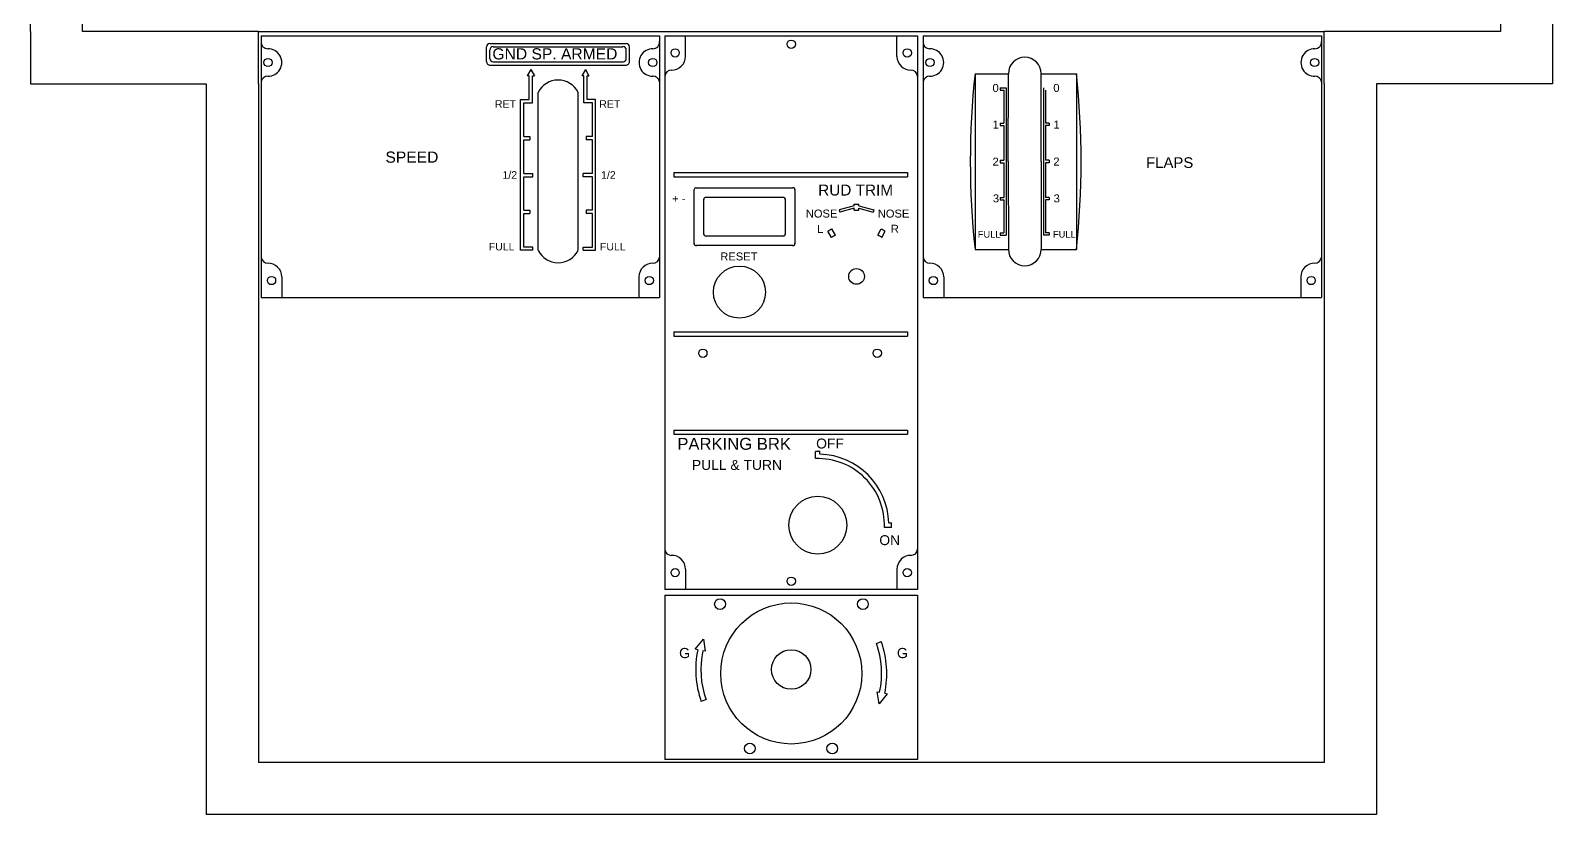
# Model space of a CAD drawing. Extents: x -28 to 311, y -2 to 142.
# Drawn here: x 88.35 to 110.16, y -2.16 to 9.08 of the extents above; entities that cross this region are included whole.
import ezdxf
from ezdxf.enums import TextEntityAlignment as Align

# ---------------------------------------------------------------- set-up
doc = ezdxf.new("R2010")
doc.units = 0
doc.header["$MEASUREMENT"] = 0
doc.layers.get('0').update_dxf_attribs({"linetype": 'CONTINUOUS'})
doc.styles.add('ARIAL', font='arial.ttf', dxfattribs={"height": 3.5})

msp = doc.modelspace()

# ---------------------------------------------------------------- linework, layer by layer
at = {"color": 5, "linetype": 'CONTINUOUS'}
for p, q in [((88.349, 9.064), (88.353, 29.205)), ((89.097, 9.064), (89.101, 29.205)), ((109.409, 29.205), (109.409, 9.064)), ((110.157, 29.205), (110.157, 9.064)), ((88.349, 9.064), (88.349, 8.316)), ((91.615, 9.064), (89.097, 9.064)), ((91.615, 8.316), (91.615, 9.064)), ((91.615, 9.064), (106.886, 9.064)), ((91.655, 9), (91.655, 5.254)), ((91.655, 9), (97.363, 9)), ((97.363, 9), (97.363, 5.254)), ((97.438, 9), (97.438, 1.067)), ((97.438, 9), (101.06, 9)), ((97.733, 8.708), (97.733, 9)), ((100.764, 8.708), (100.764, 9)), ((101.06, 9), (101.06, 1.067)), ((101.138, 9), (106.846, 9)), ((101.138, 9), (101.138, 5.254)), ((106.846, 9), (106.846, 5.254)), ((109.409, 9.064), (106.886, 9.064)), ((106.886, 8.316), (106.886, 9.064)), ((110.157, 9.064), (110.157, 8.316)), ((88.349, 8.316), (90.867, 8.316)), ((90.867, 8.316), (90.867, -1.411)), ((91.615, 8.316), (91.615, -1.411)), ((106.886, 8.316), (106.886, -1.411)), ((107.634, 8.316), (107.634, -1.411)), ((110.157, 8.316), (107.634, 8.316)), ((97.859, 6.018), (97.859, 6.798)), ((97.886, 6.825), (99.277, 6.825)), ((99.302, 6.8), (99.302, 6.019)), ((97.997, 6.156), (97.997, 6.662)), ((98.022, 6.688), (99.143, 6.688)), ((99.164, 6.666), (99.164, 6.157)), ((99.14, 6.133), (98.02, 6.133)), ((99.278, 5.995), (97.882, 5.995)), ((91.95, 5.546), (91.95, 5.254)), ((97.067, 5.546), (97.067, 5.254)), ((101.434, 5.546), (101.434, 5.254)), ((106.551, 5.546), (106.551, 5.254)), ((91.655, 5.254), (97.363, 5.254)), ((101.138, 5.254), (106.846, 5.254)), ((97.733, 1.359), (97.733, 1.067)), ((100.764, 1.359), (100.764, 1.067)), ((97.437, 0.987), (101.059, 0.987)), ((97.437, 0.987), (97.437, -1.372)), ((101.06, 1.067), (97.438, 1.067)), ((101.059, 0.987), (101.059, -1.372)), ((90.867, -1.411), (90.867, -2.159)), ((106.886, -1.411), (91.615, -1.411)), ((101.059, -1.372), (97.437, -1.372)), ((107.634, -1.411), (107.634, -2.159)), ((107.634, -2.159), (90.867, -2.159))]:
    msp.add_line(p, q, dxfattribs=at)
at = {"color": 1, "linetype": 'CONTINUOUS'}
for p, q in [((94.885, 8.635), (94.885, 8.847)), ((94.931, 8.893), (96.885, 8.893)), ((94.931, 8.675), (94.931, 8.798)), ((94.98, 8.847), (96.836, 8.847)), ((96.885, 8.675), (96.885, 8.798)), ((96.931, 8.635), (96.931, 8.847)), ((94.937, 8.583), (96.879, 8.583)), ((94.977, 8.629), (96.839, 8.629)), ((95.518, 8.52), (95.466, 8.428)), ((95.518, 8.52), (95.569, 8.428)), ((96.3, 8.52), (96.248, 8.428)), ((96.3, 8.52), (96.351, 8.428)), ((95.495, 8.428), (95.466, 8.428)), ((95.495, 8.089), (95.495, 8.428)), ((95.541, 8.043), (95.541, 8.428)), ((95.541, 8.428), (95.569, 8.428)), ((96.277, 8.428), (96.248, 8.428)), ((96.277, 8.043), (96.277, 8.428)), ((96.323, 8.089), (96.323, 8.428)), ((96.323, 8.428), (96.351, 8.428)), ((101.883, 8.46), (102.36, 8.46)), ((101.883, 8.46), (101.883, 5.942)), ((102.357, 7.201), (102.36, 8.46)), ((102.829, 7.201), (102.829, 8.46)), ((102.829, 8.46), (103.334, 8.46)), ((103.334, 8.46), (103.334, 5.942)), ((95.371, 5.928), (95.371, 8.089)), ((95.371, 8.089), (95.495, 8.089)), ((95.622, 5.928), (95.622, 8.192)), ((96.195, 5.928), (96.195, 8.192)), ((96.446, 8.089), (96.323, 8.089)), ((96.446, 5.928), (96.446, 8.089)), ((102.244, 8.257), (102.329, 8.257)), ((102.244, 8.257), (102.244, 8.224)), ((102.244, 8.224), (102.296, 8.224)), ((102.296, 8.224), (102.296, 7.75)), ((102.329, 8.257), (102.329, 6.145)), ((102.861, 8.257), (102.861, 6.145)), ((102.894, 8.224), (102.894, 7.75)), ((95.417, 8.043), (95.541, 8.043)), ((95.417, 7.558), (95.417, 8.043)), ((96.4, 8.043), (96.277, 8.043)), ((96.4, 7.558), (96.4, 8.043)), ((102.244, 7.75), (102.296, 7.75)), ((102.244, 7.75), (102.244, 7.717)), ((102.244, 7.717), (102.296, 7.717)), ((102.296, 7.717), (102.296, 7.218)), ((102.946, 7.75), (102.894, 7.75)), ((102.946, 7.717), (102.894, 7.717)), ((102.894, 7.717), (102.894, 7.218)), ((102.946, 7.75), (102.946, 7.717)), ((95.417, 7.558), (95.506, 7.558)), ((95.417, 7.512), (95.506, 7.512)), ((95.417, 7.029), (95.417, 7.512)), ((95.506, 7.558), (95.506, 7.512)), ((96.4, 7.558), (96.311, 7.558)), ((96.311, 7.558), (96.311, 7.512)), ((96.4, 7.512), (96.311, 7.512)), ((96.4, 7.029), (96.4, 7.512)), ((102.244, 7.218), (102.296, 7.218)), ((102.244, 7.218), (102.244, 7.184)), ((102.357, 7.201), (102.36, 5.942)), ((102.829, 7.201), (102.829, 5.942)), ((102.946, 7.218), (102.894, 7.218)), ((102.946, 7.218), (102.946, 7.184)), ((95.417, 7.029), (95.548, 7.029)), ((95.417, 6.983), (95.548, 6.983)), ((95.417, 6.502), (95.417, 6.983)), ((95.548, 6.983), (95.548, 7.029)), ((96.4, 7.029), (96.269, 7.029)), ((96.269, 6.983), (96.269, 7.029)), ((96.4, 6.983), (96.269, 6.983)), ((96.4, 6.502), (96.4, 6.983)), ((97.569, 7.044), (100.914, 7.044)), ((97.569, 7.044), (97.569, 6.983)), ((97.569, 6.983), (100.914, 6.983)), ((100.914, 7.044), (100.914, 6.983)), ((102.244, 7.184), (102.296, 7.184)), ((102.296, 7.184), (102.296, 6.685)), ((102.946, 7.184), (102.894, 7.184)), ((102.894, 7.184), (102.894, 6.685)), ((100.152, 6.565), (99.938, 6.507)), ((100.152, 6.59), (100.218, 6.59)), ((100.152, 6.565), (100.152, 6.59)), ((100.218, 6.565), (100.218, 6.59)), ((100.218, 6.565), (100.432, 6.507)), ((102.244, 6.685), (102.296, 6.685)), ((102.244, 6.685), (102.244, 6.652)), ((102.244, 6.652), (102.296, 6.652)), ((102.296, 6.652), (102.296, 6.179)), ((102.946, 6.685), (102.894, 6.685)), ((102.946, 6.652), (102.894, 6.652)), ((102.894, 6.652), (102.894, 6.179)), ((102.946, 6.685), (102.946, 6.652)), ((95.417, 6.502), (95.506, 6.502)), ((95.417, 5.974), (95.417, 6.456)), ((95.417, 6.456), (95.506, 6.456)), ((95.506, 6.502), (95.506, 6.456)), ((96.4, 6.502), (96.311, 6.502)), ((96.311, 6.502), (96.311, 6.456)), ((96.4, 6.456), (96.311, 6.456)), ((96.4, 5.974), (96.4, 6.456)), ((99.938, 6.507), (99.946, 6.476)), ((100.152, 6.531), (99.946, 6.476)), ((100.152, 6.505), (100.152, 6.531)), ((100.152, 6.505), (100.218, 6.505)), ((100.218, 6.505), (100.218, 6.531)), ((100.218, 6.531), (100.423, 6.476)), ((100.432, 6.507), (100.423, 6.476)), ((99.824, 6.113), (99.773, 6.201)), ((99.881, 6.146), (99.831, 6.234)), ((100.488, 6.146), (100.539, 6.234)), ((100.545, 6.113), (100.596, 6.201)), ((102.244, 6.179), (102.296, 6.179)), ((102.244, 6.179), (102.244, 6.145)), ((102.244, 6.145), (102.329, 6.145)), ((102.946, 6.145), (102.861, 6.145)), ((102.946, 6.179), (102.894, 6.179)), ((102.946, 6.179), (102.946, 6.145)), ((95.548, 5.928), (95.371, 5.928)), ((95.548, 5.974), (95.417, 5.974)), ((95.548, 5.928), (95.548, 5.974)), ((96.269, 5.974), (96.4, 5.974)), ((96.269, 5.928), (96.269, 5.974)), ((96.269, 5.928), (96.446, 5.928)), ((101.883, 5.942), (102.36, 5.942)), ((102.829, 5.942), (103.334, 5.942)), ((97.569, 4.76), (100.914, 4.76)), ((97.569, 4.76), (97.569, 4.698)), ((97.569, 4.698), (100.914, 4.698)), ((100.914, 4.76), (100.914, 4.698)), ((97.569, 3.352), (100.914, 3.352)), ((97.569, 3.352), (97.569, 3.291)), ((97.569, 3.291), (100.914, 3.291)), ((100.914, 3.352), (100.914, 3.291)), ((99.598, 2.944), (99.598, 3.044)), ((99.661, 3.006), (99.661, 3.044)), ((100.647, 2.021), (100.685, 2.021)), ((100.584, 1.958), (100.685, 1.958)), ((97.873, 0.212), (97.99, 0.356)), ((97.99, 0.356), (98.018, 0.181)), ((100.469, 0.295), (100.539, 0.32)), ((97.91, 0.204), (97.873, 0.212)), ((98.018, 0.181), (97.982, 0.189)), ((100.479, -0.398), (100.515, -0.406)), ((100.507, -0.573), (100.479, -0.398)), ((100.624, -0.428), (100.507, -0.573)), ((100.588, -0.421), (100.624, -0.428)), ((98.028, -0.512), (97.958, -0.537))]:
    msp.add_line(p, q, dxfattribs=at)
at = {"color": 7, "linetype": 'CONTINUOUS'}
for centre, radius in [((97.586, 8.758), 0.0591), ((99.249, 8.882), 0.0591), ((100.911, 8.758), 0.0591), ((91.753, 8.62), 0.0591), ((97.265, 8.62), 0.0591), ((101.236, 8.62), 0.0591), ((106.748, 8.62), 0.0591), ((91.803, 5.495), 0.0591), ((97.215, 5.495), 0.0591), ((101.286, 5.495), 0.0591), ((106.698, 5.495), 0.0591), ((97.983, 4.453), 0.0591), ((100.481, 4.453), 0.0591), ((97.586, 1.308), 0.0591), ((100.911, 1.308), 0.0591), ((99.249, 1.185), 0.0591), ((98.229, 0.857), 0.0771), ((100.276, 0.857), 0.0771), ((98.656, -1.212), 0.0771), ((99.837, -1.212), 0.0771)]:
    msp.add_circle(centre, radius, dxfattribs=at)
at = {"color": 5, "linetype": 'CONTINUOUS'}
for centre, radius in [((98.507, 5.329), 0.373), ((100.185, 5.554), 0.113), ((99.63, 1.989), 0.415), ((99.249, -0.137), 1.011), ((99.249, -0.08), 0.283)]:
    msp.add_circle(centre, radius, dxfattribs=at)
for centre, radius, start, end in [((91.749, 8.912), 0.0951, 174.548, 272.2397), ((91.753, 8.62), 0.197, 268.5406, 91.4594), ((97.265, 8.62), 0.197, 88.5406, 271.4594), ((97.268, 8.912), 0.0951, 267.7603, 5.452), ((101.232, 8.912), 0.0951, 174.548, 272.2397), ((101.236, 8.62), 0.197, 268.5406, 91.4594), ((106.748, 8.62), 0.197, 88.5406, 271.4594), ((106.752, 8.912), 0.0951, 267.7603, 5.452), ((97.532, 8.416), 0.0951, 87.5384, 175.8822), ((97.536, 8.708), 0.197, 268.5406, 0), ((100.961, 8.708), 0.197, 180, 271.4594), ((100.965, 8.416), 0.0951, 4.1178, 92.4616), ((91.749, 8.328), 0.0951, 87.7603, 172.3611), ((97.268, 8.328), 0.0951, 7.6389, 92.2397), ((101.233, 8.328), 0.0951, 87.7603, 172.3611), ((106.752, 8.328), 0.0951, 7.6389, 92.2397), ((97.887, 6.798), 0.0273, 88.8311, 181.1689), ((99.275, 6.798), 0.0274, 354.9632, 95.0368), ((98.024, 6.66), 0.0273, 85.5167, 184.4833), ((99.137, 6.66), 0.0278, 348.6815, 101.3185), ((98.024, 6.16), 0.0276, 171.1613, 278.8387), ((99.137, 6.16), 0.0275, 263.117, 6.883), ((97.887, 6.022), 0.0277, 170.3902, 279.6098), ((99.275, 6.022), 0.0275, 262.9819, 7.0181), ((91.749, 5.838), 0.0951, 184.1178, 272.4616), ((91.753, 5.546), 0.197, 0, 91.4594), ((97.264, 5.546), 0.197, 88.5406, 180), ((97.268, 5.838), 0.0951, 267.5384, 355.8822), ((101.233, 5.838), 0.0951, 184.1178, 272.4616), ((101.237, 5.546), 0.197, 0, 91.4594), ((106.747, 5.546), 0.197, 88.5406, 180), ((106.752, 5.838), 0.0951, 267.5384, 355.8822), ((97.532, 1.651), 0.0951, 184.1178, 272.4616), ((97.536, 1.359), 0.197, 0, 91.4594), ((100.961, 1.359), 0.197, 88.5406, 180), ((100.965, 1.651), 0.0951, 267.5384, 355.8822)]:
    msp.add_arc(centre, radius, start, end, dxfattribs=at)
at = {"color": 1, "linetype": 'CONTINUOUS'}
for centre, radius, start, end in [((94.931, 8.847), 0.046, 89.8227, 180.1665), ((94.977, 8.801), 0.0461, 86.6792, 183.3208), ((96.839, 8.801), 0.0461, 356.6792, 93.3208), ((96.885, 8.847), 0.046, 359.8335, 90.1773), ((94.931, 8.629), 0.0464, 172.4618, 277.5574), ((94.977, 8.675), 0.046, 179.4982, 270), ((94.931, 8.629), 0.0464, 90.0003, 90.0025), ((96.839, 8.675), 0.046, 270, 0.5018), ((96.885, 8.629), 0.0464, 262.4426, 7.5382), ((102.595, 8.46), 0.235, 0, 180), ((95.909, 8.049), 0.32, 26.5643, 153.4357), ((113.516, 7.201), 11.701, 173.8217, 186.1783), ((91.701, 7.201), 11.701, 353.8217, 6.1783), ((100.185, 5.554), 0.766, 117.528, 122.472), ((100.185, 5.554), 0.665, 117.1512, 122.8488), ((100.185, 5.554), 0.665, 57.1512, 62.8488), ((100.185, 5.554), 0.766, 57.528, 62.472), ((95.909, 6.071), 0.32, 206.5643, 333.4357), ((102.595, 5.942), 0.235, 180, 0), ((99.63, 1.989), 1.055, 88.2954, 91.7046), ((99.63, 1.989), 0.955, 358.1153, 91.8845), ((99.63, 1.989), 1.018, 1.7684, 88.2319), ((99.63, 1.989), 1.055, 358.2952, 1.7048), ((99.249, -0.137), 1.295, 348.033, 19.5103), ((99.249, -0.137), 1.369, 348.033, 19.5103), ((99.249, -0.08), 1.369, 168.033, 199.5103), ((99.249, -0.08), 1.295, 168.033, 199.5103)]:
    msp.add_arc(centre, radius, start, end, dxfattribs=at)

# ---------------------------------------------------------------- texts
at = {"color": 1, "style": 'ARIAL'}
for s, height, p in [('GND SP. ARMED', 0.16021, (94.968, 8.824)), ('0', 0.115, (102.133, 8.313)), ('0', 0.115, (103.004, 8.313)), ('RET', 0.1081, (95.004, 8.079)), ('RET', 0.1081, (96.499, 8.079)), ('1', 0.115, (102.135, 7.787)), ('1', 0.115, (103.006, 7.787)), ('2', 0.115, (102.133, 7.257)), ('2', 0.115, (103.004, 7.257)), ('FLAPS', 0.1529, (104.333, 7.262)), ('1/2', 0.1081, (95.112, 7.062)), ('1/2', 0.1081, (96.524, 7.062)), ('RUD TRIM', 0.1571, (99.635, 6.87)), ('3', 0.115, (102.138, 6.73)), ('3', 0.115, (103.008, 6.73)), ('NOSE', 0.1142, (99.458, 6.512)), ('NOSE', 0.1142, (100.489, 6.512)), ('L', 0.114, (99.621, 6.291)), ('R', 0.114, (100.676, 6.294)), ('FULL', 0.0955, (101.922, 6.206)), ('FULL', 0.0955, (102.999, 6.206)), ('FULL', 0.1081, (94.915, 6.035)), ('FULL', 0.1081, (96.508, 6.035)), ('RESET', 0.1142, (98.233, 5.897)), ('PARKING BRK', 0.17058, (97.617, 3.24)), ('OFF', 0.1422, (99.606, 3.23)), ('PULL & TURN', 0.14215, (97.826, 2.923)), ('ON', 0.1422, (100.511, 1.845))]:
    msp.add_text(s, height=height, dxfattribs=at).set_placement(p, align=Align.TOP_LEFT)
at = {"color": 1, "attachment_point": 1, "style": 'ARIAL'}
for s, insert, char_height in [('SPEED\\p\\pBRAKE', (93.435, 7.344, 0.039), 0.16021), ('+ -\\p\\p\\p\\p20º', (97.543, 6.724, 0.039), 0.11424), ('G\\p\\pE\\p\\pA\\p\\pR', (97.642, 0.229, 0.039), 0.14562), ('G\\p\\pE\\p\\pA\\p\\pR', (100.763, 0.229, 0.039), 0.14562)]:
    msp.add_mtext(s, dxfattribs=dict(at, insert=insert, char_height=char_height))

doc.saveas('drawing.dxf')
